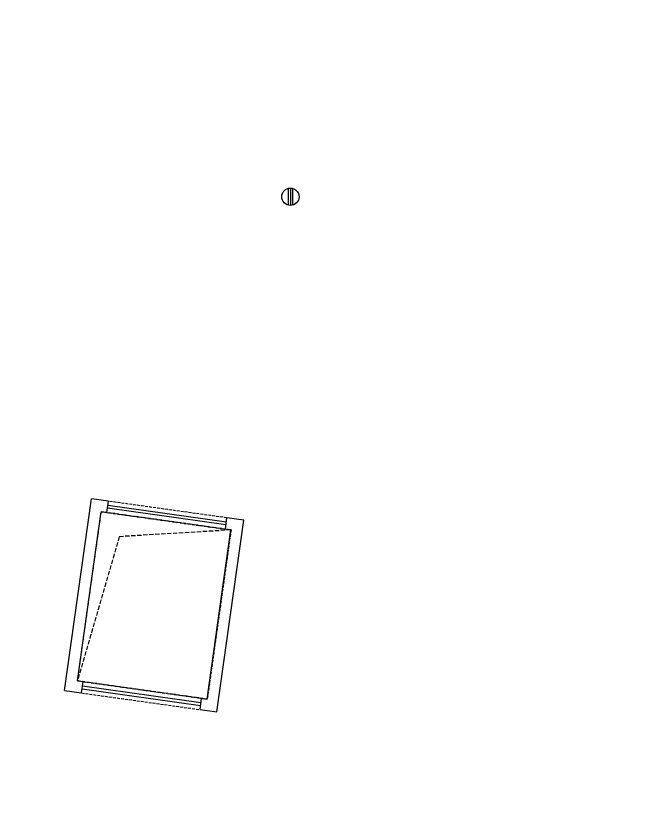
# Model space of a CAD drawing. Header units: millimetres. Extents: x 285006 to 3037698, y -2820855 to 192241.
# Drawn here: x 834084 to 844881, y -327649 to -313599 of the extents above; entities that cross this region are included whole.
import ezdxf
from ezdxf.xclip import XClip

# ---------------------------------------------------------------- set-up
doc = ezdxf.new("R2010")
doc.units = ezdxf.units.MM
doc.header["$XCLIPFRAME"] = 2
doc.linetypes.add('DASH', pattern=[0.35, 0.25, -0.1])
for name, color, linetype in [('1#C-6F$0$0-XREF', 7, 'Continuous'), ('1#C-6F$0$A-WALL', 2, 'Continuous'), ('1#C-6F$0$文字图层', 7, 'Continuous'), ('1#C-6F$0$汇水面积', 3, 'Continuous'), ('4玻璃幕墙', 1, 'Continuous'), ('COLUMN', 160, 'Continuous'), ('DS-NOTES', 8, 'Continuous'), ('WALL-地台', 8, 'Continuous')]:
    doc.layers.add(name, color=color, linetype=linetype)

# ---------------------------------------------------------------- blocks, each defined once
blk = doc.blocks.new('WALL-1C-6F-1')
at = {"layer": '4玻璃幕墙'}
for points in [[(98353235, 18815548), (98374885, 18812505)], [(98353235, 18815447), (98374885, 18812404)]]:
    blk.add_lwpolyline(points, dxfattribs=at)
at = {"layer": 'WALL-地台', "linetype": 'DASH', "ltscale": 200}
blk.add_line((98353235, 18804945), (98374885, 18801902), dxfattribs=at)
for points in [[(98353235, 18815952), (98374885, 18812909)], [(98353235, 18815396), (98374885, 18812354)], [(98353235, 18814639), (98374885, 18811596)], [(98353235, 18814336), (98374885, 18811293)]]:
    blk.add_lwpolyline(points, dxfattribs=at)
blk = doc.blocks.new('1#C-6F$0$DSADSAD')
at = {"layer": '1#C-6F$0$文字图层', "color": 6}
for p, q in [((7943089, -1493991), (7943089, -1494579)), ((7943165, -1493981), (7943165, -1494588)), ((7943241, -1493991), (7943241, -1494579))]:
    blk.add_line(p, q, dxfattribs=at)
blk.add_circle((7943165, -1494285), 304, dxfattribs=at)
blk = doc.blocks.new('DFHRTHRTH')
at = {"layer": 'COLUMN', "linetype": 'Continuous'}
for p, q in [((3254511, 4609128, 0), (3254985, 4612495, 0)), ((3255282, 4612454, 0), (3254985, 4612495, 0)), ((3255254, 4612255, 0), (3255282, 4612454, 0)), ((3254737, 4609299, 0), (3255155, 4612269, 0)), ((3255254, 4612255, 0), (3255155, 4612269, 0)), ((3257185, 4608753, 0), (3257658, 4612119, 0)), ((3257333, 4611963, 0), (3257361, 4612161, 0)), ((3257658, 4612119, 0), (3257361, 4612161, 0)), ((3257015, 4608978, 0), (3257432, 4611949, 0)), ((3257432, 4611949, 0), (3257333, 4611963, 0)), ((3254737, 4609299, 0), (3254836, 4609285, 0)), ((3254808, 4609087, 0), (3254836, 4609285, 0)), ((3254511, 4609128, 0), (3254808, 4609087, 0)), ((3256888, 4608794, 0), (3256916, 4608992, 0)), ((3256916, 4608992, 0), (3257015, 4608978, 0)), ((3256888, 4608794, 0), (3257185, 4608753, 0))]:
    blk.add_line(p, q, dxfattribs=at)

msp = doc.modelspace()

# ---------------------------------------------------------------- linework, layer by layer
at = {"layer": '4玻璃幕墙'}
for p, q in [((837770.4, -322537.1, 0), (835690.8, -322244.8, 0)), ((837777.4, -322487.6, 0), (835697.8, -322195.3, 0)), ((835252.4, -325364.2, 0), (837332, -325656.5, 0)), ((835245.5, -325413.7, 0), (837325, -325706, 0))]:
    msp.add_line(p, q, dxfattribs=at)
at = {"layer": 'DS-NOTES', "linetype": 'DASH', "ltscale": 300, "elevation": 0}
msp.add_lwpolyline([(837859, -322625.3), (835896.4, -322743.8), (835163.8, -325276)], dxfattribs=at)
msp.add_lwpolyline([(837859, -322625.3), (835896.4, -322743.8), (835163.8, -325276)], dxfattribs=at)
at = {"layer": 'WALL-地台', "linetype": 'DASH', "ltscale": 200}
for p, q in [((837787.8, -322413.3, 0), (835708.2, -322121.1, 0)), ((837760, -322611.4, 0), (835680.4, -322319.1, 0)), ((835262.9, -325289.9, 0), (837342.4, -325582.2, 0)), ((835235, -325488, 0), (837314.6, -325780.2, 0))]:
    msp.add_line(p, q, dxfattribs=at)
at = {"layer": 'WALL-地台', "linetype": 'DASH', "ltscale": 200, "elevation": 0}
msp.add_lwpolyline([(835581.4, -322305.2), (837859, -322625.3), (837441.4, -325596.1), (835163.8, -325276)], close=True, dxfattribs=at)

# ---------------------------------------------------------------- block references
at = {"layer": '1#C-6F$0$0-XREF', "ltscale": 1.5}
ref = msp.add_blockref('WALL-1C-6F-1', (-97526656.2, -19128364.2, 0), dxfattribs=dict(at, rotation=359.999308722076))
XClip(ref).set_block_clipping_path([(98372385.8231538981, 18767467.007476639), (98391135.4026873261, 18767467.2336917371), (98391134.7242774069, 18823696.4636914618), (98372385.144743979, 18823696.2374763638)])
at = {"layer": '1#C-6F$0$A-WALL'}
msp.add_blockref('DFHRTHRTH', (-2419573.4, -4934574.6), dxfattribs=at)
at = {"layer": '1#C-6F$0$汇水面积', "xscale": 0.4999999999999999, "yscale": 0.4999999999999999, "zscale": 0.4999999999999999, "rotation": 359.999308721688}
msp.add_blockref('1#C-6F$0$DSADSAD', (-3132671.7, 430415.9, 0), dxfattribs=at)

doc.saveas('drawing.dxf')
